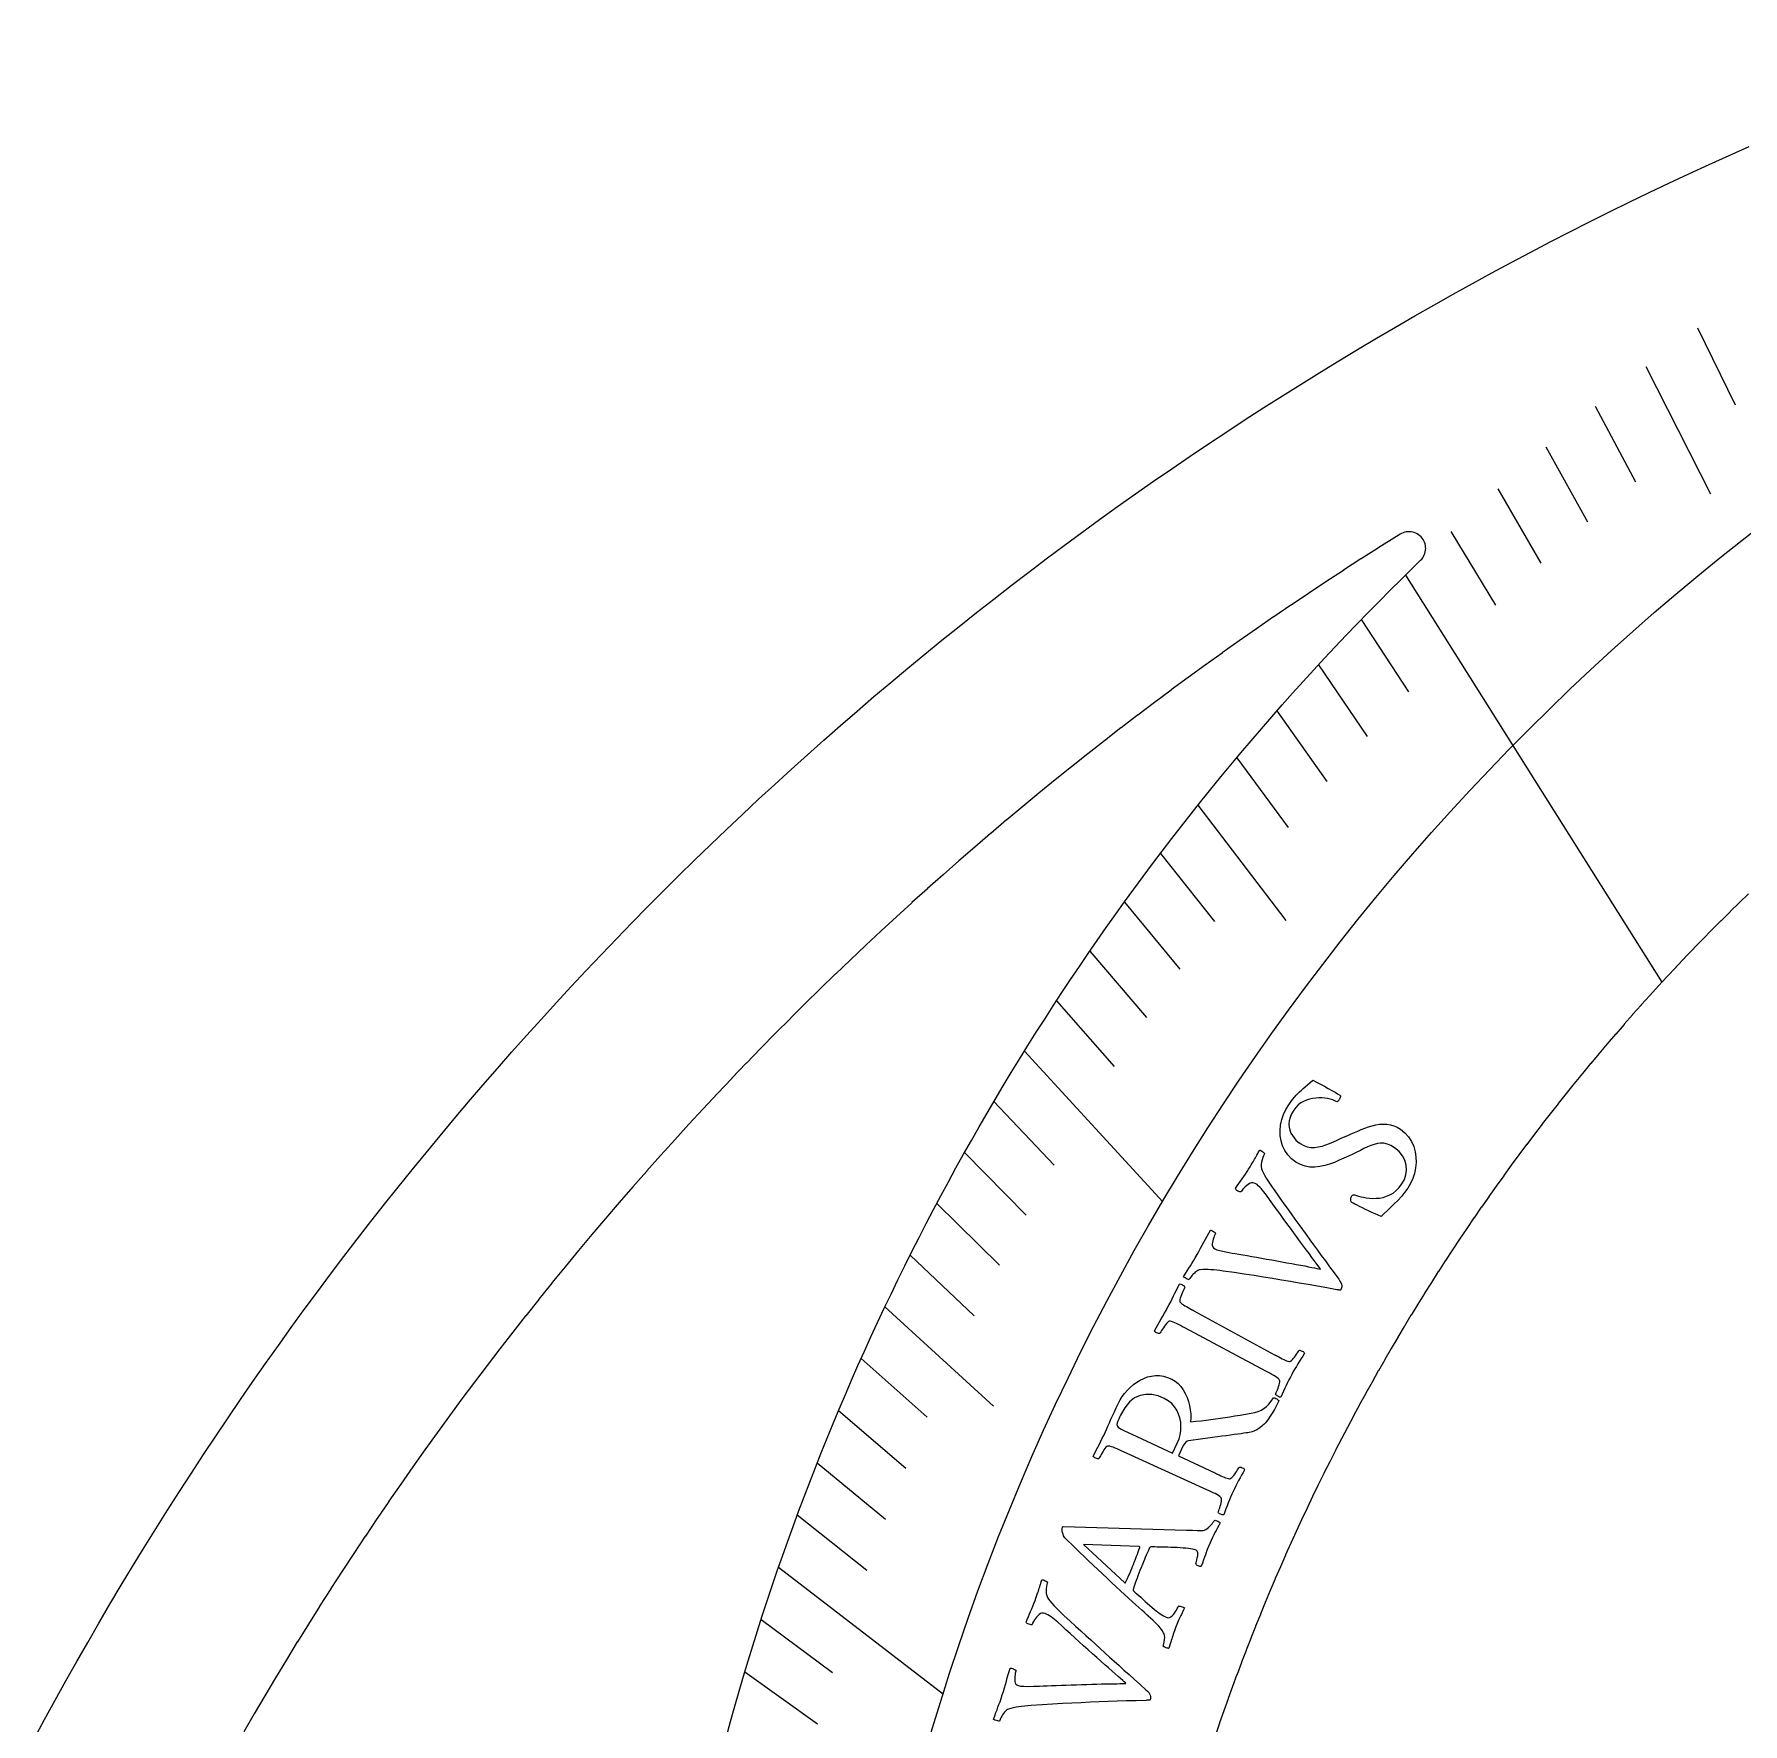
# Model space of a CAD drawing. Header units: millimetres. Extents: x -54 to 54, y -54 to 54.
# Drawn here: x -47.62 to -21.98, y 25.68 to 51.05 of the extents above; entities that cross this region are included whole.
import ezdxf

# ---------------------------------------------------------------- set-up
doc = ezdxf.new("R2010")
doc.units = ezdxf.units.MM
for name, color, linetype in [('CUT_INNER', 6, 'Continuous'), ('CUT_OUTER', 1, 'Continuous'), ('ENGRAVE', 7, 'Continuous'), ('ENGRAVE_FINE', 8, 'Continuous'), ('TEXT', 5, 'Continuous')]:
    doc.layers.add(name, color=color, linetype=linetype)

msp = doc.modelspace()

# ---------------------------------------------------------------- linework, layer by layer
at = {"layer": 'CUT_INNER'}
for points in [[(-37.2346, 25.4887), (-37.1722, 25.717), (-37.1084, 25.9449), (-37.0432, 26.1724), (-36.9766, 26.3995), (-36.9086, 26.6261), (-36.8392, 26.8524), (-36.7684, 27.0782), (-36.6963, 27.3036), (-36.6227, 27.5286), (-36.5478, 27.753), (-36.4715, 27.9771), (-36.3939, 28.2006), (-36.3148, 28.4237), (-36.2344, 28.6463), (-36.1526, 28.8683), (-36.0695, 29.0899), (-35.985, 29.311), (-35.8992, 29.5315), (-35.812, 29.7515), (-35.7234, 29.971), (-35.6335, 30.1899), (-35.5423, 30.4083), (-35.4497, 30.6261), (-35.3558, 30.8433), (-35.2606, 31.06), (-35.164, 31.276), (-35.0662, 31.4915), (-34.967, 31.7063), (-34.8664, 31.9206), (-34.7646, 32.1342), (-34.6614, 32.3472), (-34.557, 32.5596), (-34.4512, 32.7713), (-34.3442, 32.9824), (-34.2359, 33.1928), (-34.1262, 33.4025), (-34.0153, 33.6115), (-33.9031, 33.8199), (-33.7897, 34.0276), (-33.6749, 34.2346), (-33.5589, 34.4408), (-33.4416, 34.6464), (-33.3231, 34.8512), (-33.2033, 35.0553), (-33.0823, 35.2587), (-32.96, 35.4613), (-32.8364, 35.6632), (-32.7117, 35.8643), (-32.5857, 36.0646), (-32.4585, 36.2642), (-32.33, 36.4629), (-32.2004, 36.6609), (-32.0695, 36.8581), (-31.9374, 37.0545), (-31.8041, 37.25), (-31.6697, 37.4447), (-31.534, 37.6387), (-31.3971, 37.8317), (-31.2591, 38.024), (-31.1199, 38.2153), (-30.9795, 38.4058), (-30.8379, 38.5955), (-30.6952, 38.7843), (-30.5513, 38.9722), (-30.4063, 39.1592), (-30.2602, 39.3453), (-30.1129, 39.5306), (-29.9644, 39.7149), (-29.8148, 39.8983), (-29.6642, 40.0807), (-29.5123, 40.2623), (-29.3594, 40.4429), (-29.2054, 40.6226), (-29.0503, 40.8013), (-28.8941, 40.9791), (-28.7368, 41.1559), (-28.5784, 41.3317), (-28.4189, 41.5066), (-28.2584, 41.6805), (-28.0968, 41.8534), (-27.9341, 42.0253), (-27.7704, 42.1962), (-27.6057, 42.3661), (-27.4399, 42.535), (-27.273, 42.7028), (-27.1052, 42.8696), (-26.9363, 43.0354), (-26.8162, 43.152), (-26.7995, 43.1698), (-26.7847, 43.1891), (-26.7718, 43.2098), (-26.761, 43.2317), (-26.7523, 43.2545), (-26.746, 43.278), (-26.7419, 43.3021), (-26.7403, 43.3264), (-26.741, 43.3508), (-26.744, 43.375), (-26.7494, 43.3987), (-26.7571, 43.4219), (-26.767, 43.4441), (-26.7791, 43.4653), (-26.7931, 43.4853), (-26.809, 43.5037), (-26.8267, 43.5206), (-26.8459, 43.5356), (-26.8664, 43.5487), (-26.8882, 43.5597), (-26.9109, 43.5685), (-26.9344, 43.5751), (-26.9584, 43.5794), (-26.9827, 43.5813), (-27.0071, 43.5809), (-27.0313, 43.5781), (-27.0551, 43.5729), (-27.0783, 43.5654), (-27.1007, 43.5557), (-27.122, 43.5439), (-27.1783, 43.509), (-27.1796, 43.5082), (-27.4447, 43.3414), (-27.446, 43.3406), (-27.7101, 43.1722), (-27.7114, 43.1714), (-27.9745, 43.0013), (-27.9758, 43.0005), (-28.2379, 42.8289), (-28.2391, 42.828), (-28.5001, 42.6548), (-28.5014, 42.654), (-28.7613, 42.4791), (-28.7626, 42.4783), (-29.0214, 42.3019), (-29.0227, 42.301), (-29.2804, 42.123), (-29.2817, 42.1221), (-29.5383, 41.9425), (-29.5396, 41.9417), (-29.7951, 41.7605), (-29.7964, 41.7596), (-30.0508, 41.5769), (-30.0521, 41.576), (-30.3054, 41.3917), (-30.3066, 41.3908), (-30.5588, 41.205), (-30.56, 41.2041), (-30.811, 41.0167), (-30.8122, 41.0158), (-31.0621, 40.8269), (-31.0633, 40.826), (-31.312, 40.6355), (-31.3132, 40.6346), (-31.5608, 40.4426), (-31.562, 40.4417), (-31.8083, 40.2482), (-31.8095, 40.2473), (-32.0547, 40.0523), (-32.0559, 40.0513), (-32.2998, 39.8549), (-32.301, 39.8539), (-32.5438, 39.6559), (-32.545, 39.6549), (-32.7865, 39.4555), (-32.7877, 39.4545), (-33.028, 39.2536), (-33.0291, 39.2526), (-33.2682, 39.0502), (-33.2694, 39.0492), (-33.5072, 38.8453), (-33.5083, 38.8443), (-33.7449, 38.639), (-33.7461, 38.638), (-33.9814, 38.4312), (-33.9825, 38.4302), (-34.2165, 38.222), (-34.2177, 38.221), (-34.4504, 38.0113), (-34.4515, 38.0103), (-34.683, 37.7992), (-34.6841, 37.7982), (-34.9143, 37.5857), (-34.9154, 37.5846), (-35.1442, 37.3707), (-35.1453, 37.3697), (-35.3729, 37.1544), (-35.374, 37.1533), (-35.6002, 36.9367), (-35.6013, 36.9356), (-35.8262, 36.7175), (-35.8272, 36.7165), (-36.0508, 36.497), (-36.0519, 36.4959), (-36.274, 36.2751), (-36.2751, 36.274), (-36.4959, 36.0519), (-36.497, 36.0508), (-36.7165, 35.8272), (-36.7175, 35.8262), (-36.9356, 35.6013), (-36.9367, 35.6002), (-37.1533, 35.374), (-37.1544, 35.3729), (-37.3697, 35.1453), (-37.3707, 35.1442), (-37.5846, 34.9154), (-37.5857, 34.9143), (-37.7982, 34.6841), (-37.7992, 34.683), (-38.0103, 34.4515), (-38.0113, 34.4504), (-38.221, 34.2177), (-38.222, 34.2165), (-38.4302, 33.9825), (-38.4312, 33.9814), (-38.638, 33.7461), (-38.639, 33.7449), (-38.8443, 33.5083), (-38.8453, 33.5072), (-39.0492, 33.2694), (-39.0502, 33.2682), (-39.2526, 33.0291), (-39.2536, 33.028), (-39.4545, 32.7877), (-39.4555, 32.7865), (-39.6549, 32.545), (-39.6559, 32.5438), (-39.8539, 32.301), (-39.8549, 32.2998), (-40.0513, 32.0559), (-40.0523, 32.0547), (-40.2473, 31.8095), (-40.2482, 31.8083), (-40.4417, 31.562), (-40.4426, 31.5608), (-40.6346, 31.3132), (-40.6355, 31.312), (-40.826, 31.0633), (-40.8269, 31.0621), (-41.0158, 30.8122), (-41.0167, 30.811), (-41.2041, 30.56), (-41.205, 30.5588), (-41.3908, 30.3066), (-41.3917, 30.3054), (-41.576, 30.0521), (-41.5769, 30.0508), (-41.7596, 29.7964), (-41.7605, 29.7951), (-41.9417, 29.5396), (-41.9425, 29.5383), (-42.1221, 29.2817), (-42.123, 29.2804), (-42.301, 29.0227), (-42.3019, 29.0214), (-42.4783, 28.7626), (-42.4791, 28.7613), (-42.654, 28.5014), (-42.6548, 28.5001), (-42.828, 28.2391), (-42.8289, 28.2379), (-43.0005, 27.9758), (-43.0013, 27.9745), (-43.1714, 27.7114), (-43.1722, 27.7101), (-43.3406, 27.446), (-43.3414, 27.4447), (-43.5082, 27.1796), (-43.509, 27.1783), (-43.6741, 26.9121), (-43.6749, 26.9108), (-43.8384, 26.6436), (-43.8392, 26.6423), (-44.0011, 26.3741), (-44.0019, 26.3728), (-44.1621, 26.1036), (-44.1629, 26.1023), (-44.3214, 25.8322), (-44.3222, 25.8309), (-44.4791, 25.5597)], [(-21.8948, 38.1458), (-22.0326, 38.0121), (-22.0337, 38.011), (-22.1708, 37.8765), (-22.1719, 37.8754), (-22.3081, 37.74), (-22.3092, 37.7389), (-22.4445, 37.6027), (-22.4456, 37.6016), (-22.5802, 37.4646), (-22.5812, 37.4635), (-22.7149, 37.3256), (-22.716, 37.3245), (-22.8489, 37.1858), (-22.8499, 37.1847), (-22.9819, 37.0452), (-22.983, 37.0441), (-23.1141, 36.9038), (-23.1151, 36.9027), (-23.2454, 36.7616), (-23.2465, 36.7604), (-23.3759, 36.6185), (-23.3769, 36.6174), (-23.5054, 36.4747), (-23.5065, 36.4736), (-23.6341, 36.3301), (-23.6351, 36.3289), (-23.7619, 36.1847), (-23.7629, 36.1835), (-23.8888, 36.0385), (-23.8898, 36.0373), (-24.0148, 35.8915), (-24.0158, 35.8903), (-24.1399, 35.7438), (-24.1409, 35.7426), (-24.2641, 35.5953), (-24.2651, 35.5941), (-24.3873, 35.446), (-24.3883, 35.4448), (-24.5097, 35.296), (-24.5107, 35.2948), (-24.6311, 35.1452), (-24.6321, 35.144), (-24.7516, 34.9937), (-24.7526, 34.9925), (-24.8712, 34.8415), (-24.8721, 34.8403), (-24.9898, 34.6885), (-24.9908, 34.6873), (-25.1075, 34.5348), (-25.1084, 34.5336), (-25.2243, 34.3804), (-25.2252, 34.3792), (-25.3401, 34.2253), (-25.341, 34.224), (-25.4549, 34.0694), (-25.4558, 34.0682), (-25.5688, 33.9129), (-25.5697, 33.9116), (-25.6817, 33.7557), (-25.6826, 33.7544), (-25.7937, 33.5977), (-25.7946, 33.5965), (-25.9047, 33.4391), (-25.9055, 33.4379), (-26.0147, 33.2798), (-26.0155, 33.2786), (-26.1237, 33.1199), (-26.1246, 33.1186), (-26.2317, 32.9593), (-26.2326, 32.958), (-26.3388, 32.798), (-26.3396, 32.7967), (-26.4449, 32.636), (-26.4457, 32.6347), (-26.5499, 32.4734), (-26.5508, 32.4722), (-26.654, 32.3102), (-26.6548, 32.3089), (-26.7571, 32.1464), (-26.7579, 32.145), (-26.8591, 31.9819), (-26.8599, 31.9806), (-26.9602, 31.8167), (-26.961, 31.8154), (-27.0602, 31.651), (-27.061, 31.6497), (-27.1592, 31.4847), (-27.16, 31.4833), (-27.2572, 31.3177), (-27.258, 31.3164), (-27.3542, 31.1502), (-27.355, 31.1488), (-27.4501, 30.982), (-27.4509, 30.9807), (-27.545, 30.8133), (-27.5458, 30.812), (-27.6389, 30.644), (-27.6396, 30.6427), (-27.7317, 30.4741), (-27.7325, 30.4728), (-27.8235, 30.3037), (-27.8242, 30.3023), (-27.9142, 30.1327), (-27.915, 30.1313), (-28.0039, 29.9611), (-28.0046, 29.9598), (-28.0926, 29.789), (-28.0933, 29.7877), (-28.1801, 29.6164), (-28.1808, 29.615), (-28.2666, 29.4432), (-28.2673, 29.4418), (-28.3521, 29.2695), (-28.3528, 29.2681), (-28.4365, 29.0953), (-28.4371, 29.0939), (-28.5198, 28.9205), (-28.5204, 28.9192), (-28.602, 28.7453), (-28.6027, 28.7439), (-28.6832, 28.5695), (-28.6838, 28.5681), (-28.7632, 28.3933), (-28.7639, 28.3919), (-28.8422, 28.2166), (-28.8429, 28.2152), (-28.9201, 28.0394), (-28.9208, 28.0379), (-28.997, 27.8617), (-28.9976, 27.8603), (-29.0727, 27.6835), (-29.0733, 27.6821), (-29.1473, 27.5049), (-29.1479, 27.5035), (-29.2209, 27.3258), (-29.2214, 27.3244), (-29.2933, 27.1463), (-29.2939, 27.1449), (-29.3646, 26.9663), (-29.3652, 26.9649), (-29.4349, 26.7859), (-29.4354, 26.7845), (-29.504, 26.6051), (-29.5045, 26.6037), (-29.572, 26.4239), (-29.5725, 26.4224), (-29.6389, 26.2422), (-29.6394, 26.2408), (-29.7047, 26.0602), (-29.7052, 26.0587), (-29.7693, 25.8777), (-29.7698, 25.8762), (-29.8329, 25.6948), (-29.8334, 25.6934), (-29.8953, 25.5116)]]:
    msp.add_lwpolyline(points, dxfattribs=at)
at = {"layer": 'CUT_OUTER'}
msp.add_lwpolyline([(-47.6241, 25.4547), (-47.467, 25.7465), (-47.3082, 26.0373), (-47.1475, 26.327), (-46.9851, 26.6158), (-46.8209, 26.9036), (-46.6549, 27.1904), (-46.4872, 27.4762), (-46.3177, 27.7609), (-46.1465, 28.0446), (-45.9736, 28.3272), (-45.7989, 28.6087), (-45.6225, 28.8892), (-45.4444, 29.1686), (-45.2645, 29.4469), (-45.083, 29.7241), (-44.8998, 30.0002), (-44.7149, 30.2751), (-44.5283, 30.5489), (-44.34, 30.8215), (-44.15, 31.093), (-43.9584, 31.3633), (-43.7651, 31.6325), (-43.5702, 31.9004), (-43.3737, 32.1671), (-43.1755, 32.4327), (-42.9757, 32.697), (-42.7742, 32.9601), (-42.5712, 33.2219), (-42.3665, 33.4825), (-42.1603, 33.7418), (-41.9525, 33.9999), (-41.743, 34.2566), (-41.5321, 34.5121), (-41.3195, 34.7663), (-41.1054, 35.0192), (-40.8898, 35.2708), (-40.6726, 35.521), (-40.4539, 35.7699), (-40.2336, 36.0174), (-40.0119, 36.2636), (-39.7886, 36.5084), (-39.5638, 36.7519), (-39.3376, 36.994), (-39.1099, 37.2346), (-38.8807, 37.4739), (-38.65, 37.7118), (-38.4179, 37.9482), (-38.1843, 38.1832), (-37.9493, 38.4168), (-37.7129, 38.6489), (-37.475, 38.8796), (-37.2357, 39.1088), (-36.9951, 39.3366), (-36.753, 39.5628), (-36.5096, 39.7876), (-36.2647, 40.0108), (-36.0186, 40.2326), (-35.771, 40.4529), (-35.5221, 40.6716), (-35.2719, 40.8888), (-35.0204, 41.1044), (-34.7675, 41.3185), (-34.5133, 41.5311), (-34.2578, 41.7421), (-34.0011, 41.9515), (-33.743, 42.1593), (-33.4837, 42.3656), (-33.2231, 42.5702), (-32.9613, 42.7733), (-32.6982, 42.9747), (-32.4339, 43.1746), (-32.1684, 43.3728), (-31.9016, 43.5693), (-31.6337, 43.7642), (-31.3646, 43.9575), (-31.0943, 44.1491), (-30.8228, 44.3391), (-30.5501, 44.5274), (-30.2764, 44.714), (-30.0014, 44.8989), (-29.7254, 45.0822), (-29.4482, 45.2637), (-29.1699, 45.4436), (-28.8905, 45.6217), (-28.61, 45.7981), (-28.3285, 45.9728), (-28.0459, 46.1457), (-27.7622, 46.317), (-27.4775, 46.4864), (-27.1917, 46.6541), (-26.905, 46.8201), (-26.6172, 46.9843), (-26.3284, 47.1468), (-26.0386, 47.3074), (-25.7478, 47.4663), (-25.4561, 47.6234), (-25.1634, 47.7787), (-24.8698, 47.9322), (-24.5752, 48.0839), (-24.2797, 48.2338), (-23.9833, 48.3818), (-23.686, 48.5281), (-23.3878, 48.6725), (-23.0887, 48.8151), (-22.7887, 48.9558), (-22.4879, 49.0948), (-22.1862, 49.2318), (-21.8837, 49.367)], dxfattribs=at)
at = {"layer": 'ENGRAVE'}
for points in [[(-27.0442, 42.9297), (-23.1938, 36.8176)], [(-32.7621, 35.7833), (-30.6874, 33.5173)], [(-36.4524, 28.0325), (-33.9764, 26.1285)]]:
    msp.add_lwpolyline(points, dxfattribs=at)
msp.add_circle((0, 15.4308), 35.6208, dxfattribs=at)
at = {"layer": 'ENGRAVE_FINE'}
for points in [[(-22.659, 46.6422), (-22.0979, 45.4873)], [(-23.4368, 46.0625), (-22.4647, 44.1519)], [(-24.1962, 45.4662), (-23.5915, 44.3298)], [(-24.937, 44.854), (-24.3107, 43.7274)], [(-25.6588, 44.2268), (-25.0111, 43.1103)], [(-26.3613, 43.5851), (-25.6924, 42.4791)], [(-27.7074, 42.2614), (-26.9967, 41.1774)], [(-28.3505, 41.5809), (-27.6192, 40.5084)], [(-28.9735, 40.889), (-28.2219, 39.8282)], [(-29.5762, 40.1862), (-28.8044, 39.1376)], [(-30.1585, 39.4734), (-28.838, 37.7452)], [(-30.7203, 38.7513), (-29.909, 37.7279)], [(-31.2615, 38.0206), (-30.4308, 37.0102)], [(-31.7823, 37.2819), (-30.9324, 36.2849)], [(-32.2824, 36.5359), (-31.4137, 35.5526)], [(-33.2213, 35.0248), (-32.3155, 34.0699)], [(-33.6601, 34.2611), (-32.7362, 33.3207)], [(-34.0786, 33.4926), (-33.1369, 32.5671)], [(-34.477, 32.7201), (-33.5177, 31.8097)], [(-34.8553, 31.9441), (-33.2259, 30.4509)], [(-35.2137, 31.1653), (-34.2203, 30.2861)], [(-35.5524, 30.3842), (-34.5423, 29.5209)], [(-35.8717, 29.6014), (-34.8452, 28.7543)], [(-36.1716, 28.8173), (-35.1291, 27.9868)], [(-36.7144, 27.2476), (-35.6408, 26.4508)], [(-36.9577, 26.4629), (-35.8691, 25.6834)]]:
    msp.add_lwpolyline(points, dxfattribs=at)
at = {"layer": 'TEXT'}
for points in [[(-28.7957, 34.9779), (-28.7662, 35.0199), (-28.738, 35.0574), (-28.7112, 35.0902), (-28.6857, 35.1184), (-28.6603, 35.1443), (-28.6338, 35.1698), (-28.6062, 35.1951), (-28.5774, 35.2201), (-28.5465, 35.2466), (-28.5123, 35.2763), (-28.4747, 35.3092), (-28.4339, 35.3453), (-28.3764, 35.317), (-28.3187, 35.2871), (-28.2607, 35.2558), (-28.2026, 35.223), (-28.1481, 35.1914), (-28.1012, 35.1638), (-28.0618, 35.1402), (-28.03, 35.1206), (-28.0238, 35.116), (-28.0206, 35.1088), (-28.0205, 35.0991), (-28.0234, 35.0869), (-28.0279, 35.0742), (-28.0325, 35.0631), (-28.0372, 35.0537), (-28.042, 35.0459), (-28.0491, 35.0371), (-28.0569, 35.0304), (-28.0653, 35.0256), (-28.0743, 35.0228), (-28.1026, 35.0363), (-28.135, 35.0485), (-28.1713, 35.0593), (-28.2116, 35.0686), (-28.2545, 35.0757), (-28.2986, 35.0797), (-28.3439, 35.0804), (-28.3903, 35.078), (-28.4369, 35.0719), (-28.4826, 35.0614), (-28.5275, 35.0467), (-28.5716, 35.0276), (-28.6135, 35.0035), (-28.6521, 34.9736), (-28.6872, 34.938), (-28.7189, 34.8966), (-28.7526, 34.8405), (-28.7763, 34.7866), (-28.7899, 34.7348), (-28.7935, 34.6851), (-28.7892, 34.638), (-28.779, 34.5937), (-28.7628, 34.5523), (-28.7408, 34.5138), (-28.7148, 34.4785), (-28.6868, 34.4471), (-28.6568, 34.4195), (-28.6247, 34.3957), (-28.5708, 34.3652), (-28.5165, 34.3449), (-28.462, 34.3348), (-28.4071, 34.3349), (-28.3518, 34.3426), (-28.296, 34.3555), (-28.2396, 34.3734), (-28.1828, 34.3965), (-28.1254, 34.4221), (-28.0676, 34.4475), (-28.0093, 34.4727), (-27.9505, 34.4976), (-27.9062, 34.5175), (-27.8596, 34.5383), (-27.8109, 34.56), (-27.7599, 34.5826), (-27.7073, 34.6049), (-27.6539, 34.6254), (-27.5996, 34.6441), (-27.5444, 34.6611), (-27.4889, 34.6747), (-27.4335, 34.6833), (-27.3784, 34.6868), (-27.3235, 34.6852), (-27.2695, 34.6774), (-27.2171, 34.6619), (-27.1662, 34.6388), (-27.1168, 34.6082), (-27.0509, 34.5542), (-26.9961, 34.4932), (-26.9525, 34.4254), (-26.92, 34.3508), (-26.8979, 34.2722), (-26.8857, 34.1923), (-26.8833, 34.1111), (-26.8908, 34.0285), (-26.9075, 33.9469), (-26.9329, 33.8688), (-26.9671, 33.794), (-27.01, 33.7226), (-27.0559, 33.6586), (-27.1047, 33.5982), (-27.1563, 33.5414), (-27.2109, 33.4882), (-27.2651, 33.4378), (-27.3157, 33.3896), (-27.3627, 33.3435), (-27.4061, 33.2997), (-27.4521, 33.3184), (-27.4992, 33.3385), (-27.5474, 33.36), (-27.5966, 33.3829), (-27.6448, 33.4059), (-27.6897, 33.4278), (-27.7314, 33.4485), (-27.7699, 33.4681), (-27.8033, 33.4855), (-27.8295, 33.4994), (-27.8485, 33.5099), (-27.8604, 33.517), (-27.8624, 33.5286), (-27.8636, 33.5403), (-27.8638, 33.5521), (-27.8633, 33.5642), (-27.8616, 33.5761), (-27.8586, 33.5873), (-27.8543, 33.5979), (-27.8486, 33.6079), (-27.8397, 33.6181), (-27.8293, 33.6239), (-27.8173, 33.6252), (-27.8038, 33.622), (-27.7792, 33.6135), (-27.7495, 33.6047), (-27.7146, 33.5958), (-27.6747, 33.5867), (-27.631, 33.5789), (-27.5848, 33.5739), (-27.536, 33.5714), (-27.4847, 33.5717), (-27.4324, 33.5761), (-27.3806, 33.5861), (-27.3292, 33.6017), (-27.2782, 33.6228), (-27.2288, 33.6512), (-27.1821, 33.6883), (-27.1381, 33.7343), (-27.0967, 33.7892), (-27.0605, 33.854), (-27.0376, 33.9222), (-27.0281, 33.9936), (-27.0319, 34.0685), (-27.0507, 34.1423), (-27.0861, 34.2103), (-27.1383, 34.2727), (-27.2072, 34.3294), (-27.262, 34.3628), (-27.3151, 34.3857), (-27.3664, 34.398), (-27.416, 34.3997), (-27.465, 34.3936), (-27.5145, 34.3821), (-27.5647, 34.3654), (-27.6153, 34.3435), (-27.6671, 34.3183), (-27.7206, 34.2919), (-27.7758, 34.2643), (-27.8328, 34.2354), (-27.8985, 34.2046), (-27.9664, 34.1738), (-28.0364, 34.1429), (-28.1085, 34.112), (-28.1819, 34.0843), (-28.2556, 34.0629), (-28.3297, 34.0478), (-28.4042, 34.0391), (-28.4782, 34.0398), (-28.5504, 34.0528), (-28.6208, 34.0783), (-28.6896, 34.1162), (-28.7561, 34.1665), (-28.8115, 34.2236), (-28.8557, 34.2877), (-28.8887, 34.3586), (-28.9111, 34.434), (-28.9233, 34.5114), (-28.9254, 34.5909), (-28.9173, 34.6724), (-28.8998, 34.7533), (-28.8737, 34.8313), (-28.839, 34.9061), (-28.7957, 34.9779)], [(-30.1709, 32.7268), (-30.1439, 32.7745), (-30.1177, 32.8218), (-30.0924, 32.8686), (-30.0681, 32.9149), (-30.0441, 32.9607), (-30.0202, 33.006), (-29.9962, 33.0508), (-29.9721, 33.0951), (-29.9636, 33.0935), (-29.953, 33.0893), (-29.9402, 33.0827), (-29.9254, 33.0736), (-29.9116, 33.0638), (-29.902, 33.0553), (-29.8968, 33.0481), (-29.8959, 33.0422), (-29.9001, 33.034), (-29.9057, 33.0214), (-29.9127, 33.0044), (-29.9211, 32.983), (-29.9293, 32.9592), (-29.9357, 32.9351), (-29.9404, 32.9108), (-29.9432, 32.8861), (-29.9425, 32.863), (-29.9362, 32.8432), (-29.9244, 32.8266), (-29.9072, 32.8134), (-29.8763, 32.7999), (-29.8293, 32.786), (-29.7664, 32.7717), (-29.6875, 32.7568), (-29.646, 32.7498), (-29.5982, 32.7417), (-29.544, 32.7326), (-29.4836, 32.7224), (-29.4183, 32.7113), (-29.3499, 32.6994), (-29.2783, 32.6868), (-29.2035, 32.6734), (-29.1271, 32.6597), (-29.0507, 32.646), (-28.9741, 32.6324), (-28.8976, 32.6189), (-28.8225, 32.6056), (-28.7506, 32.5925), (-28.6819, 32.5798), (-28.6164, 32.5674), (-28.5553, 32.5557), (-28.5002, 32.545), (-28.4509, 32.5353), (-28.4074, 32.5268), (-28.3715, 32.5197), (-28.3448, 32.5145), (-28.3273, 32.5113), (-28.3191, 32.51), (-28.3261, 32.5202), (-28.3391, 32.5384), (-28.3582, 32.5646), (-28.3833, 32.5988), (-28.4133, 32.6395), (-28.4473, 32.6854), (-28.4852, 32.7363), (-28.5269, 32.7924), (-28.5717, 32.8526), (-28.6186, 32.916), (-28.6676, 32.9825), (-28.7188, 33.0523), (-28.7712, 33.1239), (-28.8239, 33.1962), (-28.8769, 33.2691), (-28.9302, 33.3427), (-28.9828, 33.4155), (-29.0338, 33.4862), (-29.0831, 33.5549), (-29.1307, 33.6214), (-29.1488, 33.6463), (-29.168, 33.6709), (-29.1884, 33.6952), (-29.2099, 33.7193), (-29.2315, 33.7416), (-29.2521, 33.7609), (-29.2718, 33.777), (-29.2905, 33.79), (-29.313, 33.8007), (-29.3358, 33.8047), (-29.359, 33.8021), (-29.3824, 33.7927), (-29.4052, 33.7791), (-29.4268, 33.7636), (-29.4471, 33.7463), (-29.4661, 33.7272), (-29.4828, 33.7085), (-29.4962, 33.6926), (-29.5065, 33.6796), (-29.5135, 33.6694), (-29.5212, 33.667), (-29.5313, 33.6682), (-29.5438, 33.6729), (-29.5588, 33.6811), (-29.5732, 33.691), (-29.584, 33.7007), (-29.5914, 33.7103), (-29.5951, 33.7198), (-29.5694, 33.758), (-29.5441, 33.795), (-29.5193, 33.8307), (-29.495, 33.8652), (-29.4708, 33.8997), (-29.4464, 33.9357), (-29.4218, 33.973), (-29.397, 34.0118), (-29.3769, 34.0437), (-29.3592, 34.0722), (-29.3438, 34.0974), (-29.3308, 34.1192), (-29.3191, 34.1393), (-29.3077, 34.1593), (-29.2965, 34.1792), (-29.2856, 34.1991), (-29.2742, 34.22), (-29.2613, 34.2431), (-29.2471, 34.2683), (-29.2314, 34.2957), (-29.2229, 34.2936), (-29.2123, 34.2886), (-29.1997, 34.2807), (-29.185, 34.2699), (-29.1715, 34.2589), (-29.1624, 34.2502), (-29.1576, 34.2438), (-29.1573, 34.2397), (-29.1638, 34.2277), (-29.1723, 34.2089), (-29.1826, 34.1833), (-29.1947, 34.151), (-29.205, 34.1158), (-29.2098, 34.0814), (-29.2091, 34.0479), (-29.2029, 34.0153), (-29.1943, 33.9901), (-29.1798, 33.9584), (-29.1594, 33.9201), (-29.1331, 33.8754), (-29.1038, 33.8284), (-29.0745, 33.7832), (-29.0452, 33.7399), (-29.016, 33.6984), (-28.9481, 33.6026), (-28.8828, 33.511), (-28.8202, 33.4236), (-28.7603, 33.3405), (-28.7023, 33.26), (-28.6452, 33.181), (-28.5893, 33.1033), (-28.5344, 33.027), (-28.4794, 32.9508), (-28.4232, 32.8733), (-28.3658, 32.7946), (-28.3071, 32.7146), (-28.2463, 32.6317), (-28.1824, 32.5443), (-28.1153, 32.4525), (-28.045, 32.3562), (-28.0271, 32.3298), (-28.0138, 32.3055), (-28.005, 32.2833), (-28.0007, 32.2631), (-28, 32.2445), (-28.0019, 32.2273), (-28.0064, 32.2114), (-28.0134, 32.1969), (-28.017, 32.1936), (-28.0226, 32.192), (-28.0304, 32.1921), (-28.0402, 32.194), (-28.0505, 32.1963), (-28.0595, 32.1979), (-28.0673, 32.1988), (-28.0738, 32.1989), (-28.2224, 32.226), (-28.3661, 32.2518), (-28.5049, 32.2764), (-28.6388, 32.2997), (-28.7709, 32.3224), (-28.9042, 32.345), (-29.0387, 32.3673), (-29.1744, 32.3894), (-29.3145, 32.4116), (-29.462, 32.4339), (-29.617, 32.4563), (-29.7795, 32.4788), (-29.8293, 32.4858), (-29.8769, 32.4917), (-29.9222, 32.4965), (-29.9652, 32.5002), (-30.0068, 32.5025), (-30.0474, 32.503), (-30.0871, 32.5017), (-30.1259, 32.4987), (-30.1419, 32.4959), (-30.1586, 32.4895), (-30.1759, 32.4795), (-30.1938, 32.4659), (-30.2114, 32.4502), (-30.2278, 32.4341), (-30.243, 32.4176), (-30.2571, 32.4006), (-30.2694, 32.3844), (-30.2797, 32.3703), (-30.2879, 32.3582), (-30.294, 32.3482), (-30.2972, 32.3482), (-30.305, 32.3513), (-30.3175, 32.3576), (-30.3347, 32.3669), (-30.3518, 32.3767), (-30.3642, 32.3844), (-30.3719, 32.3899), (-30.3748, 32.3933), (-30.3458, 32.4416), (-30.319, 32.4854), (-30.2943, 32.5247), (-30.2719, 32.5595), (-30.2496, 32.5945), (-30.2254, 32.634), (-30.1992, 32.6781), (-30.1709, 32.7268)], [(-30.6127, 31.9323), (-30.5893, 31.9763), (-30.5667, 32.0199), (-30.5449, 32.0633), (-30.5239, 32.1063), (-30.5029, 32.1496), (-30.4812, 32.1938), (-30.4586, 32.2387), (-30.4353, 32.2845), (-30.4256, 32.2859), (-30.4146, 32.2844), (-30.4024, 32.28), (-30.389, 32.2727), (-30.3763, 32.264), (-30.3663, 32.2556), (-30.359, 32.2475), (-30.3543, 32.2397), (-30.3601, 32.2286), (-30.3674, 32.2134), (-30.3763, 32.1942), (-30.3867, 32.1708), (-30.3973, 32.1457), (-30.407, 32.121), (-30.4157, 32.0968), (-30.4234, 32.073), (-30.4288, 32.0514), (-30.4307, 32.0338), (-30.429, 32.0201), (-30.4237, 32.0104), (-30.4103, 31.9978), (-30.3942, 31.985), (-30.3754, 31.972), (-30.354, 31.9587), (-30.3305, 31.9451), (-30.3059, 31.9311), (-30.2801, 31.9166), (-30.2531, 31.9018), (-30.2488, 31.8995), (-30.2444, 31.8971), (-30.2401, 31.8947), (-30.2357, 31.8923), (-30.2313, 31.89), (-30.227, 31.8876), (-30.2226, 31.8852), (-30.2183, 31.8829), (-29.0072, 31.2235), (-29.0029, 31.2211), (-28.9985, 31.2188), (-28.9941, 31.2164), (-28.9898, 31.214), (-28.9854, 31.2116), (-28.9811, 31.2093), (-28.9767, 31.2069), (-28.9724, 31.2045), (-28.9454, 31.1899), (-28.9195, 31.1762), (-28.8949, 31.1634), (-28.8714, 31.1514), (-28.8492, 31.1409), (-28.8286, 31.1323), (-28.8095, 31.1257), (-28.7919, 31.1211), (-28.7821, 31.1223), (-28.7703, 31.1279), (-28.7565, 31.138), (-28.7408, 31.1526), (-28.7243, 31.17), (-28.7083, 31.1886), (-28.6928, 31.2084), (-28.6778, 31.2294), (-28.6643, 31.2494), (-28.6534, 31.2661), (-28.6449, 31.2795), (-28.6389, 31.2897), (-28.6299, 31.2897), (-28.6192, 31.2877), (-28.6069, 31.2835), (-28.5929, 31.2772), (-28.5795, 31.2697), (-28.5693, 31.2618), (-28.5621, 31.2535), (-28.5579, 31.2449), (-28.584, 31.2043), (-28.6094, 31.1644), (-28.634, 31.1253), (-28.658, 31.0869), (-28.6814, 31.0485), (-28.7045, 31.0093), (-28.7273, 30.9691), (-28.7498, 30.9281), (-28.7711, 30.8878), (-28.7921, 30.8467), (-28.8126, 30.805), (-28.8327, 30.7627), (-28.8526, 30.7197), (-28.8724, 30.6763), (-28.8922, 30.6323), (-28.9119, 30.5879), (-28.9215, 30.5866), (-28.9324, 30.5881), (-28.9446, 30.5923), (-28.9582, 30.5994), (-28.9711, 30.6076), (-28.9814, 30.6156), (-28.989, 30.6234), (-28.9939, 30.6309), (-28.9887, 30.6415), (-28.9822, 30.656), (-28.9743, 30.6744), (-28.965, 30.6966), (-28.9556, 30.7208), (-28.9475, 30.7448), (-28.9405, 30.7689), (-28.9346, 30.7929), (-28.9309, 30.8145), (-28.93, 30.8315), (-28.9322, 30.8438), (-28.9372, 30.8514), (-28.9533, 30.8666), (-28.9725, 30.8818), (-28.995, 30.8972), (-29.0208, 30.9126), (-29.0487, 30.9283), (-29.0778, 30.9444), (-29.1081, 30.961), (-29.1396, 30.9779), (-30.3562, 31.627), (-30.3879, 31.6438), (-30.4188, 31.6599), (-30.4488, 31.6753), (-30.4781, 31.6901), (-30.5059, 31.7031), (-30.5317, 31.7133), (-30.5555, 31.7208), (-30.5773, 31.7254), (-30.5877, 31.7257), (-30.5997, 31.7203), (-30.6133, 31.7091), (-30.6286, 31.6922), (-30.6446, 31.672), (-30.6603, 31.651), (-30.6758, 31.6291), (-30.6909, 31.6062), (-30.7047, 31.5848), (-30.7159, 31.5668), (-30.7246, 31.5523), (-30.7306, 31.5414), (-30.7397, 31.5409), (-30.7505, 31.5426), (-30.763, 31.5463), (-30.7772, 31.5522), (-30.7907, 31.5594), (-30.8011, 31.5671), (-30.8084, 31.5755), (-30.8126, 31.5844), (-30.7871, 31.6293), (-30.7614, 31.6737), (-30.7358, 31.7176), (-30.7101, 31.7609), (-30.6847, 31.804), (-30.66, 31.8469), (-30.636, 31.8896), (-30.6127, 31.9323)], [(-31.3529, 30.4938), (-31.3259, 30.5446), (-31.2944, 30.5942), (-31.2583, 30.6424), (-31.2177, 30.6894), (-31.1734, 30.7337), (-31.1265, 30.7739), (-31.0768, 30.8101), (-31.0244, 30.8422), (-30.9699, 30.8689), (-30.9137, 30.8893), (-30.8558, 30.9031), (-30.7962, 30.9105), (-30.7356, 30.9102), (-30.6747, 30.901), (-30.6133, 30.8829), (-30.5515, 30.856), (-30.5021, 30.8264), (-30.4571, 30.7898), (-30.4166, 30.7463), (-30.3804, 30.6958), (-30.3489, 30.6406), (-30.3224, 30.5828), (-30.3008, 30.5224), (-30.2841, 30.4594), (-30.2726, 30.396), (-30.2667, 30.3342), (-30.2663, 30.2742), (-30.2714, 30.2157), (-30.1899, 30.2238), (-30.1114, 30.2322), (-30.0359, 30.241), (-29.9634, 30.2502), (-29.8923, 30.2599), (-29.821, 30.2702), (-29.7496, 30.2813), (-29.678, 30.293), (-29.6043, 30.3054), (-29.5269, 30.3184), (-29.4455, 30.3321), (-29.3604, 30.3463), (-29.3058, 30.3579), (-29.2557, 30.3732), (-29.2101, 30.3924), (-29.1691, 30.4155), (-29.1308, 30.4442), (-29.0937, 30.4806), (-29.0576, 30.5245), (-29.0226, 30.5761), (-29.013, 30.5771), (-29.0019, 30.5746), (-28.9895, 30.5685), (-28.9756, 30.559), (-28.9625, 30.5487), (-28.9526, 30.5405), (-28.9457, 30.5344), (-28.942, 30.5304), (-28.9778, 30.4632), (-29.0116, 30.4025), (-29.0436, 30.3484), (-29.0737, 30.3008), (-29.1015, 30.2597), (-29.1265, 30.2252), (-29.1489, 30.1973), (-29.1686, 30.176), (-29.1834, 30.1635), (-29.2013, 30.1488), (-29.2223, 30.1321), (-29.2465, 30.1133), (-29.2746, 30.0949), (-29.3075, 30.0793), (-29.3452, 30.0664), (-29.3877, 30.0564), (-29.4076, 30.0531), (-29.4348, 30.0489), (-29.4695, 30.0437), (-29.5115, 30.0376), (-29.5596, 30.0308), (-29.6125, 30.0235), (-29.6702, 30.0158), (-29.7327, 30.0075), (-29.7987, 29.9988), (-29.867, 29.9897), (-29.9375, 29.9802), (-30.0103, 29.9701), (-30.0837, 29.96), (-30.1562, 29.9503), (-30.2278, 29.9408), (-30.2985, 29.9317), (-30.3212, 29.9245), (-30.3419, 29.9099), (-30.3607, 29.8878), (-30.3775, 29.8583), (-30.4502, 29.7042), (-29.9053, 29.4487), (-29.9008, 29.4466), (-29.8963, 29.4445), (-29.8918, 29.4424), (-29.8873, 29.4403), (-29.8828, 29.4382), (-29.8783, 29.4361), (-29.8738, 29.434), (-29.8693, 29.4319), (-29.8415, 29.419), (-29.8149, 29.4068), (-29.7895, 29.3955), (-29.7654, 29.3849), (-29.7426, 29.3757), (-29.7215, 29.3684), (-29.702, 29.363), (-29.6842, 29.3595), (-29.6744, 29.3612), (-29.663, 29.3675), (-29.6499, 29.3785), (-29.6351, 29.394), (-29.6196, 29.4124), (-29.6048, 29.4319), (-29.5905, 29.4526), (-29.5769, 29.4745), (-29.5646, 29.4952), (-29.5546, 29.5126), (-29.547, 29.5265), (-29.5416, 29.537), (-29.5326, 29.5376), (-29.5219, 29.5361), (-29.5093, 29.5327), (-29.4949, 29.5273), (-29.4812, 29.5206), (-29.4704, 29.5134), (-29.4627, 29.5055), (-29.458, 29.4971), (-29.4817, 29.455), (-29.5046, 29.4137), (-29.5268, 29.3732), (-29.5484, 29.3334), (-29.5695, 29.2937), (-29.5902, 29.2531), (-29.6106, 29.2116), (-29.6305, 29.1694), (-29.6494, 29.1278), (-29.6679, 29.0856), (-29.6859, 29.0427), (-29.7034, 28.9992), (-29.7206, 28.9551), (-29.7378, 28.9106), (-29.7549, 28.8656), (-29.7719, 28.82), (-29.7813, 28.8182), (-29.7923, 28.819), (-29.8048, 28.8225), (-29.8188, 28.8287), (-29.8322, 28.8361), (-29.8429, 28.8435), (-29.851, 28.8508), (-29.8563, 28.858), (-29.8518, 28.8689), (-29.8461, 28.8838), (-29.8393, 28.9026), (-29.8314, 28.9253), (-29.8235, 28.95), (-29.8168, 28.9745), (-29.8113, 28.999), (-29.8069, 29.0232), (-29.8045, 29.045), (-29.8046, 29.062), (-29.8075, 29.0742), (-29.813, 29.0815), (-29.8299, 29.0957), (-29.8501, 29.1097), (-29.8735, 29.1237), (-29.9001, 29.1376), (-29.9289, 29.1516), (-29.9589, 29.1659), (-29.9902, 29.1806), (-30.0226, 29.1956), (-31.2775, 29.7671), (-31.3102, 29.782), (-31.342, 29.7962), (-31.3729, 29.8098), (-31.403, 29.8228), (-31.4316, 29.8341), (-31.4579, 29.8428), (-31.4821, 29.8487), (-31.5041, 29.8521), (-31.5145, 29.8517), (-31.5262, 29.8456), (-31.5391, 29.8336), (-31.5534, 29.8159), (-31.5681, 29.7949), (-31.5823, 29.7732), (-31.5962, 29.7508), (-31.6097, 29.7278), (-31.6218, 29.7063), (-31.6317, 29.6881), (-31.6393, 29.6735), (-31.6447, 29.6623), (-31.6538, 29.6613), (-31.6647, 29.6623), (-31.6774, 29.6653), (-31.6919, 29.6703), (-31.7058, 29.6766), (-31.7166, 29.6838), (-31.7244, 29.6916), (-31.7291, 29.7003), (-31.7064, 29.7465), (-31.6836, 29.7921), (-31.6609, 29.837), (-31.6381, 29.8811), (-31.6157, 29.9249), (-31.5939, 29.9687), (-31.5726, 30.0126), (-31.552, 30.0565), (-31.5306, 30.1029), (-31.5088, 30.1512), (-31.4864, 30.2014), (-31.4635, 30.2536), (-31.4392, 30.3084), (-31.4127, 30.3667), (-31.3839, 30.4285), (-31.3529, 30.4938)], [(-30.6631, 30.5659), (-30.757, 30.604), (-30.8489, 30.6247), (-30.9388, 30.6278), (-31.0267, 30.6133), (-31.1104, 30.577), (-31.1875, 30.5151), (-31.2579, 30.4275), (-31.3214, 30.3143), (-31.3287, 30.2983), (-31.3374, 30.2785), (-31.3475, 30.2548), (-31.359, 30.2272), (-31.3685, 30.2001), (-31.373, 30.1781), (-31.3723, 30.161), (-31.3666, 30.1489), (-31.3534, 30.1359), (-31.3348, 30.1221), (-31.311, 30.1075), (-31.2818, 30.0921), (-31.2499, 30.0763), (-31.2176, 30.0606), (-31.1851, 30.045), (-31.1523, 30.0295), (-30.54, 29.7463), (-30.4656, 29.9039), (-30.4418, 29.9623), (-30.4251, 30.0225), (-30.4153, 30.0845), (-30.4126, 30.1483), (-30.4171, 30.212), (-30.429, 30.2735), (-30.4483, 30.3329), (-30.475, 30.3902), (-30.5095, 30.4434), (-30.5523, 30.4905), (-30.6035, 30.5313), (-30.6631, 30.5659)], [(-30.9032, 27.2987), (-30.9073, 27.3024), (-30.9193, 27.3133), (-30.9395, 27.3315), (-30.9676, 27.357), (-31.0027, 27.3888), (-31.0435, 27.4257), (-31.09, 27.4677), (-31.1423, 27.515), (-31.1989, 27.5665), (-31.2584, 27.6213), (-31.3208, 27.6794), (-31.3861, 27.7408), (-31.4533, 27.8043), (-31.5215, 27.8685), (-31.5907, 27.9336), (-31.6608, 27.9995), (-31.7307, 28.0652), (-31.7989, 28.1298), (-31.8656, 28.1933), (-31.9306, 28.2556), (-31.9929, 28.3156), (-32.0513, 28.3721), (-32.1057, 28.4251), (-32.1561, 28.4744), (-32.1654, 28.4879), (-32.1739, 28.5054), (-32.1816, 28.527), (-32.1885, 28.5528), (-32.1936, 28.5786), (-32.1959, 28.6002), (-32.1955, 28.6176), (-32.1923, 28.6309), (-32.191, 28.6338), (-32.1898, 28.636), (-32.1886, 28.6375), (-32.1875, 28.6383), (-32.1862, 28.639), (-32.1844, 28.6403), (-32.1822, 28.6421), (-32.1796, 28.6444), (-30.3285, 28.5912), (-30.2376, 28.5868), (-30.1695, 28.5837), (-30.1242, 28.582), (-30.1018, 28.5818), (-30.0816, 28.584), (-30.0611, 28.5902), (-30.0401, 28.6005), (-30.0187, 28.6148), (-29.9979, 28.6315), (-29.9789, 28.6489), (-29.9615, 28.667), (-29.9458, 28.6859), (-29.9325, 28.7035), (-29.9222, 28.7177), (-29.915, 28.7286), (-29.9108, 28.7362), (-29.9, 28.7374), (-29.8879, 28.7358), (-29.8746, 28.7315), (-29.86, 28.7243), (-29.8464, 28.7165), (-29.836, 28.7101), (-29.8288, 28.7051), (-29.8249, 28.7016), (-29.8464, 28.661), (-29.8667, 28.6225), (-29.8858, 28.5861), (-29.9037, 28.5519), (-29.9214, 28.5169), (-29.9399, 28.4783), (-29.9593, 28.4361), (-29.9795, 28.3902), (-30.0002, 28.3415), (-30.0183, 28.2969), (-30.034, 28.2563), (-30.0472, 28.2197), (-30.0601, 28.1829), (-30.0745, 28.1418), (-30.0904, 28.0962), (-30.1079, 28.0463), (-30.1173, 28.0442), (-30.1283, 28.0447), (-30.1409, 28.0479), (-30.155, 28.0537), (-30.1685, 28.061), (-30.1792, 28.0687), (-30.1871, 28.0767), (-30.1921, 28.0851), (-30.1863, 28.1007), (-30.1802, 28.1207), (-30.1739, 28.145), (-30.1674, 28.1735), (-30.1621, 28.2022), (-30.1596, 28.2268), (-30.16, 28.2473), (-30.1633, 28.2638), (-30.1683, 28.2721), (-30.1762, 28.2799), (-30.187, 28.2871), (-30.2007, 28.2939), (-30.2173, 28.2995), (-30.2397, 28.3047), (-30.2679, 28.3095), (-30.3019, 28.3138), (-30.3401, 28.3177), (-30.3809, 28.3212), (-30.4245, 28.3241), (-30.4706, 28.3266), (-30.5179, 28.3287), (-30.5646, 28.3306), (-30.6107, 28.3321), (-30.6562, 28.3334), (-30.6995, 28.3344), (-30.7388, 28.3353), (-30.7741, 28.3361), (-30.8055, 28.3367), (-30.8311, 28.3373), (-30.8495, 28.3376), (-30.8605, 28.3378), (-30.8641, 28.3379), (-30.8647, 28.3377), (-30.8663, 28.337), (-30.869, 28.3359), (-30.8728, 28.3343), (-30.8767, 28.3324), (-30.8799, 28.3301), (-30.8824, 28.3275), (-30.884, 28.3246), (-30.8955, 28.3008), (-30.9077, 28.2741), (-30.9207, 28.2446), (-30.9343, 28.2122), (-30.948, 28.1789), (-30.9612, 28.1468), (-30.9739, 28.1158), (-30.9861, 28.086), (-30.9893, 28.0783), (-30.9924, 28.0706), (-30.9955, 28.0629), (-30.9987, 28.0552), (-31.0017, 28.0477), (-31.0046, 28.0406), (-31.0074, 28.0338), (-31.01, 28.0275), (-31.0279, 27.9829), (-31.0442, 27.9417), (-31.0589, 27.9039), (-31.0719, 27.8695), (-31.0847, 27.8343), (-31.0988, 27.7943), (-31.114, 27.7493), (-31.1305, 27.6995), (-31.1309, 27.6977), (-31.1309, 27.6952), (-31.1304, 27.6921), (-31.1295, 27.6884), (-31.1286, 27.6849), (-31.1279, 27.6824), (-31.1275, 27.6809), (-31.1274, 27.6804), (-31.1241, 27.6775), (-31.1143, 27.6686), (-31.0979, 27.6538), (-31.0749, 27.633), (-31.0475, 27.6082), (-31.0176, 27.5812), (-30.9852, 27.5518), (-30.9504, 27.5203), (-30.9148, 27.4883), (-30.8802, 27.4579), (-30.8465, 27.429), (-30.8138, 27.4017), (-30.7817, 27.3748), (-30.7517, 27.3516), (-30.7238, 27.3321), (-30.698, 27.3163), (-30.6744, 27.3033), (-30.6532, 27.2924), (-30.6343, 27.2834), (-30.6177, 27.2765), (-30.6004, 27.2732), (-30.5827, 27.2765), (-30.5643, 27.2863), (-30.5454, 27.3026), (-30.5271, 27.3228), (-30.5103, 27.344), (-30.495, 27.3662), (-30.4814, 27.3895), (-30.4698, 27.411), (-30.4608, 27.4282), (-30.4545, 27.4409), (-30.4508, 27.4491), (-30.445, 27.4501), (-30.436, 27.4494), (-30.4239, 27.4471), (-30.4088, 27.443), (-30.3933, 27.438), (-30.3804, 27.4327), (-30.3701, 27.4271), (-30.3623, 27.4212), (-30.3747, 27.3941), (-30.3863, 27.3692), (-30.3971, 27.3463), (-30.407, 27.3254), (-30.4165, 27.3056), (-30.426, 27.2858), (-30.4355, 27.266), (-30.445, 27.2462), (-30.4549, 27.2247), (-30.4656, 27.1998), (-30.4772, 27.1715), (-30.4896, 27.1399), (-30.5017, 27.1078), (-30.5123, 27.0782), (-30.5215, 27.0511), (-30.5293, 27.0265), (-30.5364, 27.0031), (-30.5435, 26.9798), (-30.5506, 26.9564), (-30.5576, 26.9331), (-30.5652, 26.9082), (-30.5739, 26.8803), (-30.5837, 26.8493), (-30.5946, 26.8153), (-30.6004, 26.8144), (-30.6091, 26.8155), (-30.6209, 26.8185), (-30.6356, 26.8236), (-30.6507, 26.8296), (-30.6633, 26.8356), (-30.6736, 26.8416), (-30.6814, 26.8476), (-30.6763, 26.864), (-30.6711, 26.8858), (-30.6659, 26.9131), (-30.6606, 26.9458), (-30.6573, 26.9788), (-30.6582, 27.0071), (-30.6634, 27.0307), (-30.6727, 27.0495), (-30.6946, 27.083), (-30.7188, 27.1155), (-30.7454, 27.1469), (-30.7744, 27.1774), (-30.8051, 27.2074), (-30.8368, 27.2376), (-30.8695, 27.2681), (-30.9032, 27.2987)], [(-31.8765, 28.3721), (-31.2579, 27.8), (-31.2575, 27.8), (-31.2562, 27.7998), (-31.2541, 27.7995), (-31.2511, 27.7991), (-31.2481, 27.7989), (-31.2458, 27.7992), (-31.2441, 27.8001), (-31.2432, 27.8014), (-31.2294, 27.8317), (-31.2147, 27.8651), (-31.199, 27.9014), (-31.1823, 27.9407), (-31.1659, 27.9794), (-31.1514, 28.0142), (-31.1386, 28.0449), (-31.1276, 28.0717), (-31.1137, 28.1064), (-31.1008, 28.1396), (-31.089, 28.1712), (-31.0783, 28.2012), (-31.0678, 28.2311), (-31.0567, 28.2623), (-31.045, 28.2949), (-31.0327, 28.3288), (-31.032, 28.3317), (-31.0326, 28.3346), (-31.0343, 28.3372), (-31.0372, 28.3396), (-31.0402, 28.3417), (-31.0424, 28.3432), (-31.0437, 28.3441), (-31.0441, 28.3444)], [(-33.0948, 26.1159), (-33.0782, 26.1682), (-33.0623, 26.2199), (-33.0473, 26.2709), (-33.033, 26.3212), (-33.0191, 26.371), (-33.005, 26.4203), (-32.9908, 26.4691), (-32.9764, 26.5174), (-32.9677, 26.5176), (-32.9565, 26.5157), (-32.9426, 26.5119), (-32.9262, 26.506), (-32.9107, 26.4993), (-32.8996, 26.4929), (-32.893, 26.487), (-32.8908, 26.4814), (-32.8933, 26.4725), (-32.8962, 26.459), (-32.8995, 26.4409), (-32.9033, 26.4182), (-32.9064, 26.3933), (-32.9077, 26.3684), (-32.9072, 26.3436), (-32.9049, 26.3189), (-32.8994, 26.2965), (-32.8892, 26.2783), (-32.8742, 26.2646), (-32.8546, 26.2552), (-32.8216, 26.2484), (-32.7728, 26.2445), (-32.7083, 26.2435), (-32.628, 26.2453), (-32.586, 26.247), (-32.5375, 26.2489), (-32.4826, 26.2512), (-32.4213, 26.2537), (-32.3552, 26.2563), (-32.2858, 26.2589), (-32.2131, 26.2613), (-32.1372, 26.2637), (-32.0596, 26.2661), (-31.982, 26.2685), (-31.9043, 26.271), (-31.8266, 26.2736), (-31.7504, 26.2761), (-31.6774, 26.2782), (-31.6075, 26.2799), (-31.5408, 26.2813), (-31.4787, 26.2825), (-31.4225, 26.2834), (-31.3723, 26.2842), (-31.328, 26.2848), (-31.2914, 26.2853), (-31.2642, 26.2858), (-31.2465, 26.2862), (-31.2381, 26.2867), (-31.247, 26.2952), (-31.2636, 26.3104), (-31.2876, 26.332), (-31.3193, 26.3603), (-31.3571, 26.3939), (-31.3998, 26.4317), (-31.4474, 26.4737), (-31.4998, 26.52), (-31.556, 26.5696), (-31.615, 26.6219), (-31.6768, 26.6769), (-31.7413, 26.7346), (-31.8074, 26.7938), (-31.8739, 26.8537), (-31.9408, 26.9141), (-32.0082, 26.975), (-32.0747, 27.0354), (-32.1392, 27.094), (-32.2016, 27.151), (-32.262, 27.2062), (-32.2848, 27.2269), (-32.3087, 27.247), (-32.3336, 27.2666), (-32.3597, 27.2857), (-32.3854, 27.3031), (-32.4096, 27.3176), (-32.4321, 27.3294), (-32.4531, 27.3382), (-32.4774, 27.344), (-32.5006, 27.3432), (-32.5226, 27.3359), (-32.5436, 27.3219), (-32.5632, 27.3038), (-32.5811, 27.2842), (-32.5973, 27.2631), (-32.6119, 27.2404), (-32.6244, 27.2187), (-32.6343, 27.2004), (-32.6417, 27.1855), (-32.6464, 27.174), (-32.6534, 27.1701), (-32.6635, 27.1692), (-32.6768, 27.1712), (-32.6931, 27.1762), (-32.7093, 27.1829), (-32.7219, 27.1902), (-32.731, 27.198), (-32.7367, 27.2065), (-32.7194, 27.2492), (-32.7023, 27.2906), (-32.6855, 27.3307), (-32.6688, 27.3695), (-32.6523, 27.4083), (-32.6358, 27.4485), (-32.6195, 27.4901), (-32.6032, 27.5332), (-32.5902, 27.5686), (-32.5787, 27.6001), (-32.5689, 27.6279), (-32.5606, 27.652), (-32.5533, 27.674), (-32.5463, 27.696), (-32.5395, 27.7178), (-32.533, 27.7394), (-32.5261, 27.7623), (-32.5183, 27.7875), (-32.5095, 27.8151), (-32.4998, 27.8452), (-32.4911, 27.8449), (-32.4798, 27.8422), (-32.4658, 27.8371), (-32.4492, 27.8296), (-32.4337, 27.8215), (-32.4229, 27.8149), (-32.417, 27.8096), (-32.4158, 27.8057), (-32.4197, 27.7926), (-32.4241, 27.7724), (-32.4288, 27.7453), (-32.434, 27.7112), (-32.4368, 27.6746), (-32.4344, 27.64), (-32.4268, 27.6074), (-32.414, 27.5767), (-32.4004, 27.5538), (-32.3797, 27.5258), (-32.3518, 27.4926), (-32.3168, 27.4543), (-32.2784, 27.4143), (-32.2404, 27.3762), (-32.2028, 27.3399), (-32.1657, 27.3053), (-32.0794, 27.2256), (-31.9966, 27.1495), (-31.9173, 27.077), (-31.8415, 27.008), (-31.7681, 26.9413), (-31.6959, 26.8757), (-31.6251, 26.8113), (-31.5556, 26.748), (-31.4861, 26.6848), (-31.4151, 26.6206), (-31.3426, 26.5554), (-31.2687, 26.4893), (-31.1921, 26.4208), (-31.1114, 26.3485), (-31.0268, 26.2725), (-30.9382, 26.1928), (-30.9152, 26.1707), (-30.8971, 26.1497), (-30.8839, 26.1298), (-30.8756, 26.1109), (-30.8711, 26.0929), (-30.8694, 26.0757), (-30.8704, 26.0592), (-30.8743, 26.0435), (-30.8771, 26.0395), (-30.8823, 26.0368), (-30.8899, 26.0353), (-30.8999, 26.0351), (-30.9105, 26.0353), (-30.9196, 26.035), (-30.9274, 26.0342), (-30.9339, 26.033), (-31.0848, 26.0288), (-31.2307, 26.0243), (-31.3716, 26.0196), (-31.5075, 26.0148), (-31.6414, 26.0097), (-31.7764, 26.0042), (-31.9127, 25.9983), (-32.05, 25.9919), (-32.1917, 25.9846), (-32.3406, 25.9759), (-32.4969, 25.9658), (-32.6605, 25.9542), (-32.7107, 25.9508), (-32.7584, 25.9467), (-32.8038, 25.9421), (-32.8467, 25.9368), (-32.8878, 25.9305), (-32.9276, 25.9226), (-32.9662, 25.9131), (-33.0035, 25.902), (-33.0187, 25.896), (-33.0337, 25.8863), (-33.0485, 25.8729), (-33.0632, 25.8559), (-33.0772, 25.8369), (-33.0899, 25.8178), (-33.1014, 25.7985), (-33.1116, 25.779), (-33.1204, 25.7606), (-33.1275, 25.7447), (-33.133, 25.7311), (-33.1369, 25.72), (-33.14, 25.7194), (-33.1483, 25.7209), (-33.1618, 25.7244), (-33.1806, 25.73), (-33.1993, 25.736), (-33.2131, 25.741), (-33.2217, 25.7448), (-33.2253, 25.7475), (-33.2069, 25.8007), (-33.1897, 25.8491), (-33.1737, 25.8927), (-33.159, 25.9314), (-33.1444, 25.9702), (-33.1289, 26.0139), (-33.1123, 26.0625), (-33.0948, 26.1159)]]:
    msp.add_lwpolyline(points, close=True, dxfattribs=at)

doc.saveas('drawing.dxf')
